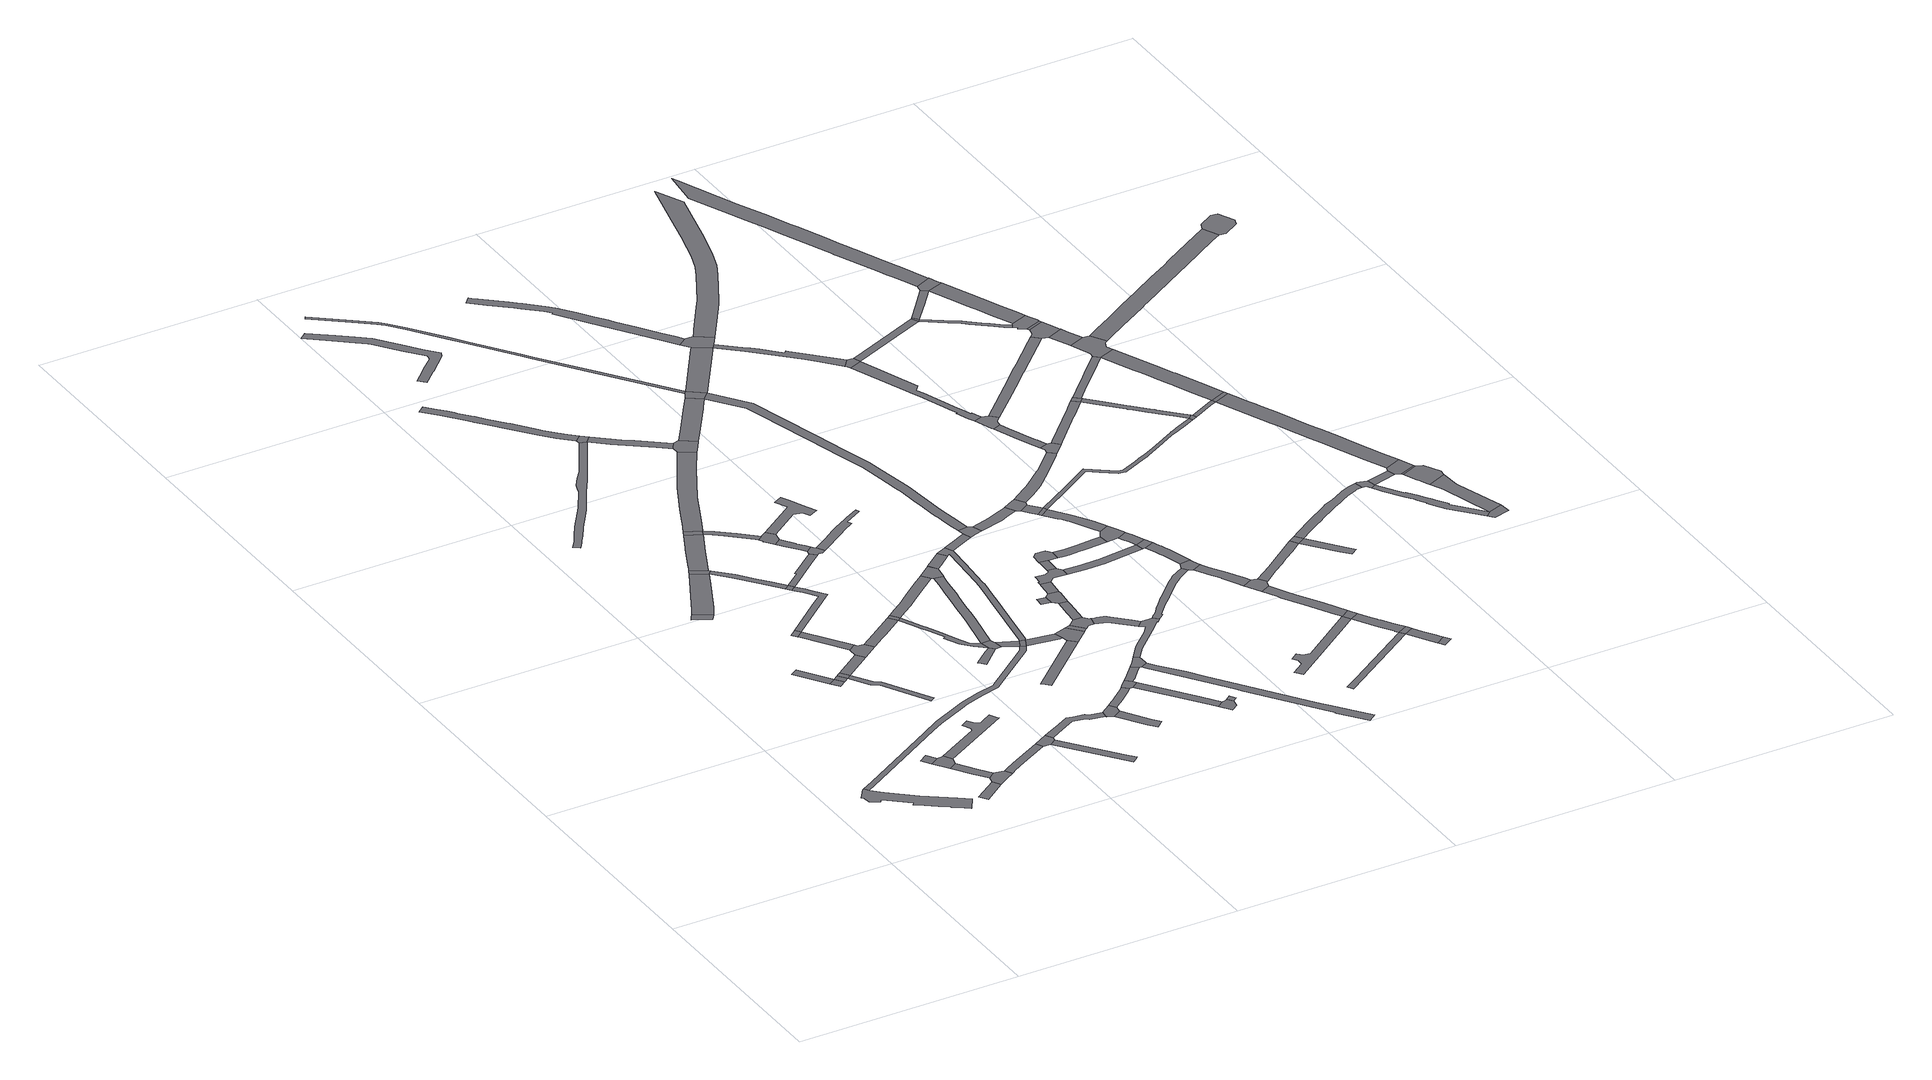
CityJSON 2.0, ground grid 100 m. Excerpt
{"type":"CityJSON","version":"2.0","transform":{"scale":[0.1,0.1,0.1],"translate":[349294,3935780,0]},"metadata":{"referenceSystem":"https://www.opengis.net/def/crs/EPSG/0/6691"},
"CityObjects":{
"road1":{"type":"Road","geometry":[{"type":"MultiSurface","lod":"1","boundaries":[[[0,1,2,3,4,5,6,7,8,9,10,11,12,13,14,15,16,17,18,19,20,21,22]]]}]},
"road2":{"type":"Road","geometry":[{"type":"MultiSurface","lod":"1","boundaries":[[[23,24,25,26,27]]]}]},
"road3":{"type":"Road","attributes":{"RoadStructureAttribute.sectionType":"1"},"geometry":[{"type":"MultiSurface","lod":"1","boundaries":[[[28,29,30,31]]]}]},
"road4":{"type":"Road","geometry":[{"type":"MultiSurface","lod":"1","boundaries":[[[32,33,34,35,31,30,36]]]}]},
"road5":{"type":"Road","attributes":{"RoadStructureAttribute.sectionType":"1"},"geometry":[{"type":"MultiSurface","lod":"1","boundaries":[[[37,38,39,40,41,42,32,36]]]}]},
"road6":{"type":"Road","geometry":[{"type":"MultiSurface","lod":"1","boundaries":[[[43,44,45,40,39,23,27]]]}]},
"road7":{"type":"Road","attributes":{"RoadStructureAttribute.sectionType":"1"},"geometry":[{"type":"MultiSurface","lod":"1","boundaries":[[[46,47,48,49,50,51]]]}]},
"road8":{"type":"Road","geometry":[{"type":"MultiSurface","lod":"1","boundaries":[[[46,51,52,53]]]}]},
"road9":{"type":"Road","geometry":[{"type":"MultiSurface","lod":"1","boundaries":[[[54,55,56,57,58]]]}]},
"road10":{"type":"Road","attributes":{"RoadStructureAttribute.sectionType":"1"},"geometry":[{"type":"MultiSurface","lod":"1","boundaries":[[[59,60,46,53]]]}]},
"road11":{"type":"Road","geometry":[{"type":"MultiSurface","lod":"1","boundaries":[[[59,61,62,63,60]]]}]},
"road12":{"type":"Road","attributes":{"RoadStructureAttribute.sectionType":"1"},"geometry":[{"type":"MultiSurface","lod":"1","boundaries":[[[33,64,65,66,67,68,69,70,71,72,73,74,75,34]]]}]},
"road13":{"type":"Road","attributes":{"RoadStructureAttribute.sectionType":"1"},"geometry":[{"type":"MultiSurface","lod":"1","boundaries":[[[44,76,77,78,79,80,81,45]]]}]},
"road14":{"type":"Road","attributes":{"RoadStructureAttribute.sectionType":"1"},"geometry":[{"type":"MultiSurface","lod":"1","boundaries":[[[82,83,84,85,86,87,88,89,90,91,92,6,5,93,94,95,96,97,98,99,100,101,102,103]]]}]},
"road15":{"type":"Road","attributes":{"RoadStructureAttribute.sectionType":"1"},"geometry":[{"type":"MultiSurface","lod":"1","boundaries":[[[104,105,106,107,108,109,61,59]]]}]},
"road16":{"type":"Road","attributes":{"RoadStructureAttribute.sectionType":"1"},"geometry":[{"type":"MultiSurface","lod":"1","boundaries":[[[110,62,61,111]]]}]},
"road17":{"type":"Road","geometry":[{"type":"MultiSurface","lod":"1","boundaries":[[[112,113,114,115]]]}]},
"road18":{"type":"Road","attributes":{"RoadStructureAttribute.sectionType":"1"},"geometry":[{"type":"MultiSurface","lod":"1","boundaries":[[[114,113,116,117,118]]]}]},
"road19":{"type":"Road","attributes":{"RoadStructureAttribute.sectionType":"1"},"geometry":[{"type":"MultiSurface","lod":"1","boundaries":[[[119,120,121,122,123,124,125,126,127,128,55,54,129,130,131,123,132,133,134,135]]]}]},
"road20":{"type":"Road","geometry":[{"type":"MultiSurface","lod":"1","boundaries":[[[78,136,137,138,139,79]]]}]},
"road21":{"type":"Road","geometry":[{"type":"MultiSurface","lod":"1","boundaries":[[[140,124,123,122,141]]]}]},
"road22":{"type":"Road","geometry":[{"type":"MultiSurface","lod":"1","boundaries":[[[117,142,110,111,143,144,145,118]]]}]},
"road23":{"type":"Road","attributes":{"RoadStructureAttribute.sectionType":"1"},"geometry":[{"type":"MultiSurface","lod":"1","boundaries":[[[146,147,148,149,137,136]]]}]},
"road24":{"type":"Road","attributes":{"RoadStructureAttribute.sectionType":"1"},"geometry":[{"type":"MultiSurface","lod":"1","boundaries":[[[150,151,152,153,154,115,114,155,156,157,158,159,160,161]]]}]},
"road25":{"type":"Road","attributes":{"RoadStructureAttribute.sectionType":"1"},"geometry":[{"type":"MultiSurface","lod":"1","boundaries":[[[143,162,163,164,165,166,167,144]]]}]},
"road26":{"type":"Road","geometry":[{"type":"MultiSurface","lod":"1","boundaries":[[[134,161,160,135]]]}]},
"road27":{"type":"Road","attributes":{"RoadStructureAttribute.sectionType":"1"},"geometry":[{"type":"MultiSurface","lod":"1","boundaries":[[[168,169,170,171,172,173,174,139,138,175,176,177,178,179,180,181]]]}]},
"road28":{"type":"Road","attributes":{"function":"3","RoadStructureAttribute.sectionType":"1"},"geometry":[{"type":"MultiSurface","lod":"1","boundaries":[[[182,183,184,185,186,187,188,189,190,191,192,193,194,195,185,196,197,198,199,200,140,141]]]}]},
"road29":{"type":"Road","geometry":[{"type":"MultiSurface","lod":"1","boundaries":[[[185,195,201,196]]]}]},
"road30":{"type":"Road","attributes":{"RoadStructureAttribute.sectionType":"1"},"geometry":[{"type":"MultiSurface","lod":"1","boundaries":[[[202,203,204,205,206,207,208,209,210,211,212,213,214,215,216,217,218,219,220,221,222,223,224,225,226,227,228,229,230,231,232,233,234,235,236,237,238,206,239,240,241,242]]]}]},
"road31":{"type":"Road","geometry":[{"type":"MultiSurface","lod":"1","boundaries":[[[243,166,165,244]]]}]},
"road32":{"type":"Road","attributes":{"RoadStructureAttribute.sectionType":"1"},"geometry":[{"type":"MultiSurface","lod":"1","boundaries":[[[245,246,247,248,249,250,251,252,253,254,255,256,257,258,259,260,261,262,263,264,265,266,267,268,269,270,271]]]}]},
"road33":{"type":"Road","attributes":{"RoadStructureAttribute.sectionType":"1"},"geometry":[{"type":"MultiSurface","lod":"1","boundaries":[[[272,273,274,275,276,135,160,277,278]]]}]},
"road34":{"type":"Road","attributes":{"RoadStructureAttribute.sectionType":"1"},"geometry":[{"type":"MultiSurface","lod":"1","boundaries":[[[279,280,281,282,283,284,285,286]]]}]},
"road35":{"type":"Road","attributes":{"RoadStructureAttribute.sectionType":"1"},"geometry":[{"type":"MultiSurface","lod":"1","boundaries":[[[287,288,289,290,291,292,293,294,295,244,165,296,297,298,299,300,301,302,303,304,305,286]]]}]},
"road36":{"type":"Road","geometry":[{"type":"MultiSurface","lod":"1","boundaries":[[[306,307,308,309,181,180,310,311,312,313]]]}]},
"road37":{"type":"Road","attributes":{"RoadStructureAttribute.sectionType":"1"},"geometry":[{"type":"MultiSurface","lod":"1","boundaries":[[[314,315,316,317,318,319,320,321,322,323,324,325,326,327,328,329,330,331,332,333,334,335,336,337,338,339]]]}]},
"road38":{"type":"Road","attributes":{"RoadStructureAttribute.sectionType":"1"},"geometry":[{"type":"MultiSurface","lod":"1","boundaries":[[[340,341,342,343,306,313]]]}]},
"road39":{"type":"Road","geometry":[{"type":"MultiSurface","lod":"1","boundaries":[[[344,345,346,347,348,349,350,351,190,189]]]}]},
"road40":{"type":"Road","geometry":[{"type":"MultiSurface","lod":"1","boundaries":[[[286,285,352,353,354,355,287]]]}]},
"road41":{"type":"Road","attributes":{"RoadStructureAttribute.sectionType":"1"},"geometry":[{"type":"MultiSurface","lod":"1","boundaries":[[[356,357,358,359,348,347,360,361,362]]]}]},
"road42":{"type":"Road","attributes":{"function":"3","RoadStructureAttribute.sectionType":"1"},"geometry":[{"type":"MultiSurface","lod":"1","boundaries":[[[363,364,365,366,367,368,369,201,195,370,371,372,373,374,375]]]}]},
"road43":{"type":"Road","geometry":[{"type":"MultiSurface","lod":"1","boundaries":[[[270,207,206,205,271]]]}]},
"road44":{"type":"Road","attributes":{"RoadStructureAttribute.sectionType":"1"},"geometry":[{"type":"MultiSurface","lod":"1","boundaries":[[[376,377,378,379,380,381,382,383,384,385,386,243,244]]]}]},
"road45":{"type":"Road","geometry":[{"type":"MultiSurface","lod":"1","boundaries":[[[387,388,389,390,391,392,393,356,362,272,278]]]}]},
"road46":{"type":"Road","attributes":{"RoadStructureAttribute.sectionType":"1"},"geometry":[{"type":"MultiSurface","lod":"1","boundaries":[[[394,395,396,397,398,399,400,401,402,403,404,405,309,308]]]}]},
"road47":{"type":"Road","attributes":{"RoadStructureAttribute.sectionType":"1"},"geometry":[{"type":"MultiSurface","lod":"1","boundaries":[[[406,353,352,82]]]}]},
"road48":{"type":"Road","attributes":{"RoadStructureAttribute.sectionType":"1"},"geometry":[{"type":"MultiSurface","lod":"1","boundaries":[[[407,408,409,410,411]]]}]},
"road49":{"type":"Road","geometry":[{"type":"MultiSurface","lod":"1","boundaries":[[[412,406,82,103]]]}]},
"road50":{"type":"Road","attributes":{"RoadStructureAttribute.sectionType":"1"},"geometry":[{"type":"MultiSurface","lod":"1","boundaries":[[[413,414,415,416,417,418,419,420,287,355,421,422,423,424,425,426,427,428,429]]]}]},
"road51":{"type":"Road","geometry":[{"type":"MultiSurface","lod":"1","boundaries":[[[399,430,431,432,433,434,400]]]}]},
"road52":{"type":"Road","attributes":{"RoadStructureAttribute.sectionType":"1"},"geometry":[{"type":"MultiSurface","lod":"1","boundaries":[[[435,436,437,412,103]]]}]},
"road53":{"type":"Road","attributes":{"RoadStructureAttribute.sectionType":"1"},"geometry":[{"type":"MultiSurface","lod":"1","boundaries":[[[438,439,440,441,442,443,444,445,446,447,448,351,350]]]}]},
"road54":{"type":"Road","attributes":{"RoadStructureAttribute.sectionType":"1"},"geometry":[{"type":"MultiSurface","lod":"1","boundaries":[[[449,450,451,433,432,452,453,454,455,456]]]}]},
"road55":{"type":"Road","attributes":{"RoadStructureAttribute.sectionType":"1"},"geometry":[{"type":"MultiSurface","lod":"1","boundaries":[[[457,458,459,460,461,462,463,464,465,466,467,392,391]]]}]},
"road56":{"type":"Road","attributes":{"RoadStructureAttribute.sectionType":"1"},"geometry":[{"type":"MultiSurface","lod":"1","boundaries":[[[468,469,431,430,470,471]]]}]},
"road57":{"type":"Road","geometry":[{"type":"MultiSurface","lod":"1","boundaries":[[[472,473,381,380,413,429]]]}]},
"road58":{"type":"Road","attributes":{"RoadStructureAttribute.sectionType":"1"},"geometry":[{"type":"MultiSurface","lod":"1","boundaries":[[[474,475,476,477,478,479,480,481,406,412,482,483,484,485,486,487,488,489,490,491,492]]]}]},
"road59":{"type":"Road","geometry":[{"type":"MultiSurface","lod":"1","boundaries":[[[493,437,436,411,410,494]]]}]},
"road60":{"type":"Road","attributes":{"RoadStructureAttribute.sectionType":"1"},"geometry":[{"type":"MultiSurface","lod":"1","boundaries":[[[495,496,497,498,499,500,501,502,503,504,505,506,507,508,509,510,511,512,513,514,515,516]]]}]},
"road61":{"type":"Road","geometry":[{"type":"MultiSurface","lod":"1","boundaries":[[[517,363,375,518,519,520,202,242]]]}]},
"road62":{"type":"Road","geometry":[{"type":"MultiSurface","lod":"1","boundaries":[[[521,522,456,455,523,524,525,526,527]]]}]},
"road63":{"type":"Road","geometry":[{"type":"MultiSurface","lod":"1","boundaries":[[[528,468,471,529,530,531,532]]]}]},
"road64":{"type":"Road","attributes":{"RoadStructureAttribute.sectionType":"1"},"geometry":[{"type":"MultiSurface","lod":"1","boundaries":[[[493,494,533,534,535]]]}]},
"road65":{"type":"Road","attributes":{"RoadStructureAttribute.sectionType":"1"},"geometry":[{"type":"MultiSurface","lod":"1","boundaries":[[[536,537,472,538,474,492]]]}]},
"road66":{"type":"Road","geometry":[{"type":"MultiSurface","lod":"1","boundaries":[[[531,539,540,532]]]}]},
"road67":{"type":"Road","geometry":[{"type":"MultiSurface","lod":"1","boundaries":[[[534,541,542,543,544,545,546,547,535]]]}]},
"road68":{"type":"Road","attributes":{"RoadStructureAttribute.sectionType":"1"},"geometry":[{"type":"MultiSurface","lod":"1","boundaries":[[[548,549,550,551]]]}]},
"road69":{"type":"Road","attributes":{"RoadStructureAttribute.sectionType":"1"},"geometry":[{"type":"MultiSurface","lod":"1","boundaries":[[[552,547,546,553,554,555]]]}]},
"road70":{"type":"Road","geometry":[{"type":"MultiSurface","lod":"1","boundaries":[[[554,556,557,558,559,548,551,555]]]}]},
"road71":{"type":"Road","geometry":[{"type":"MultiSurface","lod":"1","boundaries":[[[526,560,561,562,563,564,565,566,567,568,569,570,571,572,573,527]]]}]},
"road72":{"type":"Road","attributes":{"RoadStructureAttribute.sectionType":"1"},"geometry":[{"type":"MultiSurface","lod":"1","boundaries":[[[574,575,576,577,578,579,524,523,580,581,582,583,584,585,586,587,588,589,590,591]]]}]},
"road73":{"type":"Road","attributes":{"RoadStructureAttribute.sectionType":"1"},"geometry":[{"type":"MultiSurface","lod":"1","boundaries":[[[592,569,568,593,594,595,596,597,598,599,544,543]]]}]},
"road74":{"type":"Road","attributes":{"RoadStructureAttribute.sectionType":"1"},"geometry":[{"type":"MultiSurface","lod":"1","boundaries":[[[557,600,601,602,603,604,558]]]}]},
"road75":{"type":"Road","geometry":[{"type":"MultiSurface","lod":"1","boundaries":[[[605,606,491,490,607,608,609]]]}]},
"road76":{"type":"Road","attributes":{"RoadStructureAttribute.sectionType":"1"},"geometry":[{"type":"MultiSurface","lod":"1","boundaries":[[[610,611,612,613,520,519,614,615,616,610,617,618,619,620,621,622,623,624,625,626,627,628,629,630,631,632,633,634,635,636,637,638,639,640,641,642,643,644,645,646]]]}]},
"road77":{"type":"Road","geometry":[{"type":"MultiSurface","lod":"1","boundaries":[[[647,648,649,650,651,652,653,603,602,654,655,656,657,658]]]}]},
"road78":{"type":"Road","geometry":[{"type":"MultiSurface","lod":"1","boundaries":[[[609,608,659,660,661,662,635,634]]]}]},
"road79":{"type":"Road","attributes":{"RoadStructureAttribute.sectionType":"1"},"geometry":[{"type":"MultiSurface","lod":"1","boundaries":[[[663,647,658,664,665,666]]]}]},
"road80":{"type":"Road","geometry":[{"type":"MultiSurface","lod":"1","boundaries":[[[516,515,667,611,610,646]]]}]},
"road81":{"type":"Road","attributes":{"RoadStructureAttribute.sectionType":"1"},"geometry":[{"type":"MultiSurface","lod":"1","boundaries":[[[668,669,670,671,666,665,672,673]]]}]},
"road82":{"type":"Road","attributes":{"RoadStructureAttribute.sectionType":"1"},"geometry":[{"type":"MultiSurface","lod":"1","boundaries":[[[674,675,676,677,678,679,680,681,682,683,684,685,686,687,688,689,690,691,692,693,694,695,696,697,698,699]]]}]},
"road83":{"type":"Road","attributes":{"RoadStructureAttribute.sectionType":"1"},"geometry":[{"type":"MultiSurface","lod":"1","boundaries":[[[661,700,701,702,703,704,705,706,662]]]}]},
"road84":{"type":"Road","attributes":{"RoadStructureAttribute.sectionType":"1"},"geometry":[{"type":"MultiSurface","lod":"1","boundaries":[[[707,708,709,710,711,712,713,714,715,716,717,718,719,720,721,566,565,722,723,724,725,726,727,728,729,730,731,732,733,734,735,736,737]]]}]},
"road85":{"type":"Road","attributes":{"RoadStructureAttribute.sectionType":"1"},"geometry":[{"type":"MultiSurface","lod":"1","boundaries":[[[738,739,740,741,656,655,742,743,744,745]]]}]},
"road86":{"type":"Road","attributes":{"RoadStructureAttribute.sectionType":"1"},"geometry":[{"type":"MultiSurface","lod":"1","boundaries":[[[746,747,748,749,750,751,752,753,754,755,756,668,673]]]}]},
"road87":{"type":"Road","geometry":[{"type":"MultiSurface","lod":"1","boundaries":[[[757,758,703,702,759,760,761,762,763]]]}]},
"road88":{"type":"Road","attributes":{"RoadStructureAttribute.sectionType":"1"},"geometry":[{"type":"MultiSurface","lod":"1","boundaries":[[[764,761,760,765,766]]]}]},
"road89":{"type":"Road","geometry":[{"type":"MultiSurface","lod":"1","boundaries":[[[767,768,764,766]]]}]},
"road90":{"type":"Road","attributes":{"RoadStructureAttribute.sectionType":"1"},"geometry":[{"type":"MultiSurface","lod":"1","boundaries":[[[769,770,771,772,773,774,775,776,777,778,779,780]]]}]},
"road91":{"type":"Road","geometry":[{"type":"MultiSurface","lod":"1","boundaries":[[[781,699,698,782,783,784,785]]]}]},
"road92":{"type":"Road","attributes":{"RoadStructureAttribute.sectionType":"1"},"geometry":[{"type":"MultiSurface","lod":"1","boundaries":[[[786,787,788,789,790,791,792,768,767,793,794,795,796,797,798,799,800,801,802,803]]]}]},
"road93":{"type":"Road","attributes":{"RoadStructureAttribute.sectionType":"1"},"geometry":[{"type":"MultiSurface","lod":"1","boundaries":[[[804,783,805,806,807,808,809,810,811,812,813,814,815,816,817,784,783,782,818,819,516,646]]]}]},
"road94":{"type":"Road","geometry":[{"type":"MultiSurface","lod":"1","boundaries":[[[802,753,752,820,821,822,823,803]]]}]},
"road95":{"type":"Road","attributes":{"RoadStructureAttribute.sectionType":"1"},"geometry":[{"type":"MultiSurface","lod":"1","boundaries":[[[824,825,826,821,820,827,828,829,830,738,831]]]}]},
"road96":{"type":"Road","geometry":[{"type":"MultiSurface","lod":"1","boundaries":[[[738,745,832,833,831]]]}]},
"road97":{"type":"Road","geometry":[{"type":"MultiSurface","lod":"1","boundaries":[[[736,834,835,836,837,838,839,737]]]}]},
"road98":{"type":"Road","attributes":{"RoadStructureAttribute.sectionType":"1"},"geometry":[{"type":"MultiSurface","lod":"1","boundaries":[[[832,840,841,842,843,839,838,844,845,846,847,848,849,833]]]}]},
"road99":{"type":"Road","attributes":{"RoadStructureAttribute.sectionType":"1"},"geometry":[{"type":"MultiSurface","lod":"1","boundaries":[[[850,851,852,853,854,855,856,857,858,859,860,861,853,862]]]}]},
"road100":{"type":"Road","attributes":{"RoadStructureAttribute.sectionType":"1"},"geometry":[{"type":"MultiSurface","lod":"1","boundaries":[[[863,864,865,866,867,868,869,835,834,870,871,872,873,874,875,876]]]}]},
"road101":{"type":"Road","geometry":[{"type":"MultiSurface","lod":"1","boundaries":[[[877,878,879,880,881,882,863,876]]]}]},
"road102":{"type":"Road","attributes":{"RoadStructureAttribute.sectionType":"1"},"geometry":[{"type":"MultiSurface","lod":"1","boundaries":[[[762,883,884,885,886,887,888,889,890,891,892,893,894,895,896,897,898,763]]]}]},
"road103":{"type":"Road","attributes":{"RoadStructureAttribute.sectionType":"1"},"geometry":[{"type":"MultiSurface","lod":"1","boundaries":[[[899,900,901,902,879,878,903,904,905,906,907,908,780,909]]]}]},
"road104":{"type":"Road","geometry":[{"type":"MultiSurface","lod":"1","boundaries":[[[909,780,779,910]]]}]},
"road105":{"type":"Road","attributes":{"RoadStructureAttribute.sectionType":"1"},"geometry":[{"type":"MultiSurface","lod":"1","boundaries":[[[779,911,912,913,914,915,916,917,918,919,920,921,922,910]]]}]},
"road106":{"type":"Road","geometry":[{"type":"MultiSurface","lod":"1","boundaries":[[[923,924,810,809,925,926]]]}]},
"road107":{"type":"Road","geometry":[{"type":"MultiSurface","lod":"1","boundaries":[[[861,927,917,916,862,853]]]}]},
"road108":{"type":"Road","attributes":{"RoadStructureAttribute.sectionType":"1"},"geometry":[{"type":"MultiSurface","lod":"1","boundaries":[[[928,929,930,931,932,933,934,935,936,923,926,937,938,939,940,941,942,943,944,945,946]]]}]},
"road109":{"type":"Road","geometry":[{"type":"MultiSurface","lod":"1","boundaries":[[[947,948,949,950,951,952,928,946]]]}]},
"road110":{"type":"Road","attributes":{"RoadStructureAttribute.sectionType":"1"},"geometry":[{"type":"MultiSurface","lod":"1","boundaries":[[[953,954,955,956,957,958,949,948,959,960,961,962,963]]]}]},
"road111":{"type":"Road","attributes":{"RoadStructureAttribute.sectionType":"1"},"geometry":[{"type":"MultiSurface","lod":"1","boundaries":[[[964,965,966,882,881,967,968,969,970,971,972,973]]]}]},
"road112":{"type":"Road","geometry":[{"type":"MultiSurface","lod":"1","boundaries":[[[974,856,855,975]]]}]},
"road113":{"type":"Road","geometry":[{"type":"MultiSurface","lod":"1","boundaries":[[[888,976,977,978,963,962,979,889]]]}]},
"road114":{"type":"Road","attributes":{"function":"3","RoadStructureAttribute.sectionType":"1"},"geometry":[{"type":"MultiSurface","lod":"1","boundaries":[[[980,981,982,983,984,985,986,987,988,989,990,991,992,993,994,995,996,997,998,999,1000,1001,781,785]]]}]},
"road115":{"type":"Road","attributes":{"RoadStructureAttribute.sectionType":"1"},"geometry":[{"type":"MultiSurface","lod":"1","boundaries":[[[1002,1003,1004,1005,1006,1007,1008,1009,1010,1011,1012,1013,1014,1015,1016,1017,1018,764,768,1019,1020,1021,1022,1023,1024,1025,1026,1027,1028,1029,1030,1031,1032,1033,1034,1035,1036]]]}]},
"road116":{"type":"Road","geometry":[{"type":"MultiSurface","lod":"1","boundaries":[[[1037,1038,964,973]]]}]},
"road117":{"type":"Road","attributes":{"RoadStructureAttribute.sectionType":"1"},"geometry":[{"type":"MultiSurface","lod":"1","boundaries":[[[1039,1040,1041,1042,924,923]]]}]},
"road118":{"type":"Road","attributes":{"RoadStructureAttribute.sectionType":"1"},"geometry":[{"type":"MultiSurface","lod":"1","boundaries":[[[1043,1044,1045,1046,1037,973]]]}]},
"road119":{"type":"Road","attributes":{"RoadStructureAttribute.sectionType":"1"},"geometry":[{"type":"MultiSurface","lod":"1","boundaries":[[[1047,1048,1049,1050,1051,1052,952,951,1053,1054,1055,1056,1057,1058]]]}]},
"road120":{"type":"Road","attributes":{"RoadStructureAttribute.sectionType":"1"},"geometry":[{"type":"MultiSurface","lod":"1","boundaries":[[[1059,1060,1061,1062,1063,1064,1065,978,977,1066,1067,1068,1069,1059,1070,1071,1072,1073,1074,1075,1076,1077,1002,1078,1079,1080,1081,1082,1083,1084,1085,1086,1087]]]}]},
"road121":{"type":"Road","geometry":[{"type":"MultiSurface","lod":"1","boundaries":[[[1088,1060,1059,1087,1089]]]}]},
"road122":{"type":"Road","geometry":[{"type":"MultiSurface","lod":"1","boundaries":[[[1090,1091,1041,1040,1092]]]}]},
"road123":{"type":"Road","attributes":{"RoadStructureAttribute.sectionType":"1"},"geometry":[{"type":"MultiSurface","lod":"1","boundaries":[[[1093,1094,1095,1096,1097,1098,1099,1100,1101,1102,1103,1104,1105,1106,1107,1108,1109,1110,1111,1112,1113,1114,1115,1116,1117,1118,1038,1037]]]}]},
"road124":{"type":"Road","attributes":{"RoadStructureAttribute.sectionType":"1"},"geometry":[{"type":"MultiSurface","lod":"1","boundaries":[[[1040,1119,1120,1121,1122,1123,1124,1125,1126,1127,1128,1129,1130,1131,1132,1133,1092]]]}]},
"road125":{"type":"Road","attributes":{"RoadStructureAttribute.sectionType":"1"},"geometry":[{"type":"MultiSurface","lod":"1","boundaries":[[[1134,1135,1136,1137,1138,1139,1140,1141,1142,1143,1144,1145,1146,1147,1148,1136,1149,1150,1090,1092]]]}]},
"road126":{"type":"Road","attributes":{"RoadStructureAttribute.sectionType":"1"},"geometry":[{"type":"MultiSurface","lod":"1","boundaries":[[[1151,1152,1153,1154,1155,1156,1157,1158,1159,1160,1161,1162,1163,1164,1165,1166,1167,1168,1169,1170,1171,1172,1173,1174,1175,1176,1177,1178,1179,1180,1181,1182]]]}]},
"road127":{"type":"Road","geometry":[{"type":"MultiSurface","lod":"1","boundaries":[[[1183,1184,1078,1002,1036]]]}]},
"road128":{"type":"Road","geometry":[{"type":"MultiSurface","lod":"1","boundaries":[[[1149,1136,1148,1185,1186,1182,1181]]]}]},
"road129":{"type":"Road","attributes":{"RoadStructureAttribute.sectionType":"1"},"geometry":[{"type":"MultiSurface","lod":"1","boundaries":[[[1187,1188,1189,1190,1191,1192,1193,1194,1195,1196,1197,1198,1199,1200,1201,1202,1203,1204,1205,1206,1207,1208,1209,1210,1211,1190,1212,1213,1214,1215,1216,1217,1088,1089]]]}]},
"road130":{"type":"Road","geometry":[{"type":"MultiSurface","lod":"1","boundaries":[[[1218,1219,1143,1142,1127,1126,1220,1221,1222,1223,1224]]]}]},
"road131":{"type":"Road","geometry":[{"type":"MultiSurface","lod":"1","boundaries":[[[1225,1226,1227,1228,1229,1047,1058,1230,1231]]]}]},
"road132":{"type":"Road","attributes":{"RoadStructureAttribute.sectionType":"1"},"geometry":[{"type":"MultiSurface","lod":"1","boundaries":[[[1202,1232,1184,1183,1233,1234]]]}]},
"road133":{"type":"Road","attributes":{"RoadStructureAttribute.sectionType":"1"},"geometry":[{"type":"MultiSurface","lod":"1","boundaries":[[[1223,1228,1227,1224]]]}]},
"road134":{"type":"Road","geometry":[{"type":"MultiSurface","lod":"1","boundaries":[[[1235,1108,1107,1236,1237,1238,1239]]]}]},
"road135":{"type":"Road","attributes":{"RoadStructureAttribute.sectionType":"1"},"geometry":[{"type":"MultiSurface","lod":"1","boundaries":[[[1240,1231,1230,1241,1242,1243,1244]]]}]},
"road136":{"type":"Road","geometry":[{"type":"MultiSurface","lod":"1","boundaries":[[[1243,1245,1246,1247,1212,1190,1211,1248,1249,1250,1251,1244]]]}]},
"road137":{"type":"Road","attributes":{"RoadStructureAttribute.sectionType":"1"},"geometry":[{"type":"MultiSurface","lod":"1","boundaries":[[[1239,1238,1252,1253]]]}]},
"road138":{"type":"Road","attributes":{"RoadStructureAttribute.sectionType":"1"},"geometry":[{"type":"MultiSurface","lod":"1","boundaries":[[[1254,1255,1256,1257,1258,1259,1260,1261,1262,1263,1238,1237,1264,1265,1266,1267,1268,1269,1270,1271,1272,1273,1274,1275,1276,1277]]]}]},
"road139":{"type":"Road","geometry":[{"type":"MultiSurface","lod":"1","boundaries":[[[1278,1203,1202,1234]]]}]},
"road140":{"type":"Road","attributes":{"RoadStructureAttribute.sectionType":"1"},"geometry":[{"type":"MultiSurface","lod":"1","boundaries":[[[1279,1280,1281,1282,1283,1284,1285,1286,1287,1288,1289,1290,1291,1292,1293,1294,1295,1296,1297,1298,1299,1278,1234]]]}]},
"road141":{"type":"Road","geometry":[{"type":"MultiSurface","lod":"1","boundaries":[[[1252,1300,1301,1302,1303,1288,1287,1253]]]}]},
"road142":{"type":"Road","attributes":{"RoadStructureAttribute.sectionType":"1"},"geometry":[{"type":"MultiSurface","lod":"1","boundaries":[[[1304,1302,1301,1305]]]}]},
"road143":{"type":"Road","geometry":[{"type":"MultiSurface","lod":"1","boundaries":[[[1276,1306,1307,1308,1309,1277]]]}]},
"road144":{"type":"Road","geometry":[{"type":"MultiSurface","lod":"1","boundaries":[[[1310,1311,1312,1313,1314,1315,1316,1304,1305]]]}]},
"road145":{"type":"Road","attributes":{"RoadStructureAttribute.sectionType":"1"},"geometry":[{"type":"MultiSurface","lod":"1","boundaries":[[[1313,1317,1318,1277,1309,1319,1320,1314]]]}]},
"road146":{"type":"Road","attributes":{"RoadStructureAttribute.sectionType":"1"},"geometry":[{"type":"MultiSurface","lod":"1","boundaries":[[[1250,1321,1322,1323,1324,1325,1326,1327,1328,1329,1330,1331,1332,1333,1334,1335,1336,1337,1338,1339,1340,1341,1342,1251]]]}]},
"road147":{"type":"Road","geometry":[{"type":"MultiSurface","lod":"1","boundaries":[[[1343,1344,1331,1330,1345,1346,1347,1348]]]}]}
},
"vertices":[
[525,270,0],[478,305,0],[357,395,0],[249,490,0],[237,501,0],[205,529,0],[192,550,0],[186,547,0],[151,497,0],[156,492,0],[159,477,0],[162,456,0],[200,430,0],[210,445,0],[229,428,0],[309,358,0],[301,348,0],[337,320,0],[381,286,0],[420,258,0],[424,255,0],[443,241,0],[487,207,0],
[660,344,0],[556,270,0],[580,235,0],[658,291,0],[682,309,0],
[534,650,0],[495,624,0],[523,583,0],[561,608,0],
[604,540,0],[614,574,0],[592,614,0],[583,608,0],[568,515,0],
[625,430,0],[627,427,0],[666,374,0],[697,400,0],[660,453,0],[659,454,0],
[723,336,0],[763,360,0],[744,390,0],
[513,1338,0],[435,1453,0],[420,1476,0],[387,1453,0],[392,1446,0],[481,1315,0],
[508,1278,0],[540,1301,0],
[351,2005,0],[276,2052,0],[262,2030,0],[253,2016,0],[327,1975,0],
[564,1318,0],[537,1355,0],
[584,1332,0],[557,1370,0],[547,1362,0],
[929,753,0],[924,762,0],[907,792,0],[868,770,0],[852,761,0],[829,768,0],[823,777,0],[808,800,0],[782,783,0],[773,777,0],[792,742,0],[790,726,0],
[787,376,0],[845,410,0],[972,479,0],[955,510,0],[828,440,0],[769,406,0],
[1274,1188,0],[1260,1161,0],[1125,1054,0],[1053,997,0],[1034,982,0],[952,961,0],[861,930,0],[823,912,0],[700,856,0],[619,807,0],[247,583,0],[243,552,0],[658,801,0],[712,833,0],[844,894,0],[871,906,0],[960,937,0],[1045,959,0],[1048,962,0],[1111,1011,0],[1280,1145,0],[1298,1178,0],
[618,1229,0],[646,1211,0],[763,1003,0],[784,1015,0],[665,1228,0],[637,1247,0],
[681,1459,0],[707,1421,0],
[535,1715,0],[552,1693,0],[583,1718,0],[566,1739,0],
[555,1689,0],[679,1502,0],[713,1525,0],
[675,2110,0],[633,2161,0],[578,2230,0],[510,2303,0],[490,2284,0],[420,2321,0],[341,2172,0],[294,2081,0],[288,2072,0],[285,2067,0],[378,2053,0],[468,2237,0],[478,2258,0],[555,2214,0],[619,2131,0],[694,2034,0],[719,2053,0],
[1004,474,0],[1036,499,0],[1037,515,0],[1020,546,0],
[434,2347,0],[503,2311,0],
[679,1492,0],[777,1471,0],[750,1508,0],[720,1513,0],
[1220,195,0],[1241,212,0],[1252,220,0],[1223,257,0],
[725,1995,0],[726,1994,0],[741,1975,0],[781,1919,0],[720,1869,0],[593,1726,0],[743,1851,0],[819,1915,0],[776,1974,0],[762,1994,0],[735,2030,0],[712,2012,0],
[835,1513,0],[840,1517,0],[861,1532,0],[960,1603,0],[933,1640,0],[817,1556,0],
[1250,597,0],[1237,608,0],[1187,616,0],[1160,621,0],[1154,618,0],[1089,583,0],[1058,567,0],[1075,536,0],[1102,551,0],[1165,585,0],[1222,575,0],[1234,564,0],[1299,552,0],[1305,587,0],
[545,2401,0],[563,2438,0],[578,2470,0],[622,2558,0],[654,2538,0],[690,2508,0],[782,2421,0],[791,2411,0],[813,2430,0],[803,2440,0],[742,2499,0],[707,2529,0],[673,2558,0],[634,2583,0],[553,2592,0],[509,2504,0],[505,2496,0],[445,2369,0],[442,2362,0],
[565,2617,0],
[871,3224,0],[747,3319,0],[706,3350,0],[609,3433,0],[582,3402,0],[552,3413,0],[527,3370,0],[495,3316,0],[439,3219,0],[407,3181,0],[378,3138,0],[366,3104,0],[361,3090,0],[297,2983,0],[212,2862,0],[181,2812,0],[155,2770,0],[126,2732,0],[151,2712,0],[164,2729,0],[176,2745,0],[182,2755,0],[193,2771,0],[205,2789,0],[233,2834,0],[240,2845,0],[275,2895,0],[317,2955,0],[324,2967,0],[367,3039,0],[386,3072,0],[409,3107,0],[433,3147,0],[450,3176,0],[525,3305,0],[553,3353,0],[570,3381,0],[653,3341,0],[799,3229,0],[837,3199,0],[849,3189,0],
[950,1652,0],[977,1615,0],
[542,3492,0],[514,3521,0],[474,3570,0],[463,3583,0],[389,3678,0],[385,3683,0],[323,3759,0],[294,3795,0],[292,3797,0],[248,3851,0],[240,3862,0],[220,3886,0],[193,3917,0],[154,3961,0],[123,3936,0],[181,3870,0],[201,3847,0],[242,3794,0],[267,3762,0],[271,3758,0],[295,3731,0],[371,3631,0],[432,3558,0],[445,3542,0],[489,3488,0],[549,3432,0],[579,3459,0],
[911,2221,0],[849,2170,0],[785,2118,0],[790,2111,0],[752,2079,0],[876,2146,0],[936,2196,0],
[1136,1222,0],[1074,1167,0],[1069,1162,0],[1073,1157,0],[1092,1134,0],[1180,1217,0],[1182,1218,0],[1163,1240,0],
[1155,1284,0],[1118,1306,0],[1098,1350,0],[1076,1397,0],[1066,1419,0],[1058,1436,0],[1028,1502,0],[1021,1518,0],[1009,1543,0],[989,1540,0],[995,1529,0],[1009,1499,0],[1022,1470,0],[1056,1398,0],[1047,1392,0],[1077,1324,0],[1084,1315,0],[1092,1306,0],[1117,1278,0],
[1368,561,0],[1367,562,0],[1372,592,0],[1352,620,0],[1308,551,0],[1302,547,0],[1301,547,0],[1330,537,0],
[3,4658,0],[99,4580,0],[172,4521,0],[210,4489,0],[219,4477,0],[284,4392,0],[302,4369,0],[309,4361,0],[367,4292,0],[363,4267,0],[338,4244,0],[300,4208,0],[294,4202,0],[235,4145,0],[263,4116,0],[274,4127,0],[321,4170,0],[328,4176,0],[414,4260,0],[424,4283,0],[374,4346,0],[329,4404,0],[244,4517,0],[190,4560,0],[128,4609,0],[34,4684,0],
[1410,413,0],[1439,379,0],[1473,409,0],[1446,440,0],
[804,2394,0],[799,2390,0],[814,2371,0],[830,2350,0],[863,2375,0],[868,2404,0],[870,2415,0],[844,2451,0],
[1210,1220,0],[1206,1265,0],[1201,1277,0],[1197,1287,0],
[943,2263,0],[928,2283,0],[906,2312,0],[904,2315,0],[853,2321,0],[898,2262,0],[913,2241,0],
[852,3160,0],[849,3155,0],[786,3047,0],[715,2922,0],[639,2772,0],[601,2689,0],[596,2678,0],[670,2656,0],[689,2697,0],[744,2816,0],[852,3008,0],[914,3113,0],[916,3116,0],
[1016,1644,0],[1057,1673,0],[1099,1707,0],[1179,1771,0],[1235,1816,0],[1208,1853,0],[1155,1811,0],[1090,1759,0],[1029,1709,0],[978,1673,0],[974,1670,0],
[948,2206,0],[952,2202,0],[962,2200,0],[967,2203,0],[979,2211,0],[957,2245,0],[949,2256,0],
[1395,609,0],[1405,616,0],[1426,633,0],[1472,673,0],[1478,678,0],[1491,692,0],[1465,716,0],[1453,703,0],[1449,699,0],[1403,660,0],[1384,644,0],[1374,637,0],
[1294,1224,0],
[1204,898,0],[1209,893,0],[1235,865,0],[1491,1101,0],[1461,1134,0],
[1319,1219,0],
[1244,1811,0],[1235,1755,0],[1225,1692,0],[1219,1652,0],[1209,1591,0],[1205,1563,0],[1198,1521,0],[1190,1468,0],[1230,1461,0],[1237,1514,0],[1245,1564,0],[1257,1637,0],[1258,1645,0],[1262,1668,0],[1274,1749,0],[1281,1789,0],[1284,1804,0],
[1504,693,0],[1536,717,0],[1527,730,0],[1501,754,0],[1473,724,0],
[1443,1157,0],[1455,1160,0],[1442,1201,0],
[1008,2512,0],[1033,2507,0],[1047,2504,0],[1063,2473,0],[1103,2494,0],[1083,2538,0],[1047,2619,0],[1031,2651,0],[991,2630,0],[1019,2574,0],[998,2560,0],
[1530,783,0],[1519,772,0],[1517,770,0],[1541,744,0],[1544,746,0],[1580,787,0],[1602,811,0],[1576,834,0],
[1100,2291,0],[1122,2306,0],[1174,2338,0],[1164,2358,0],[1244,2402,0],[1240,2421,0],[1179,2387,0],[1123,2355,0],[1118,2352,0],[1078,2325,0],[1022,2286,0],
[1755,418,0],[1701,492,0],[1678,456,0],[1723,395,0],
[1293,1863,0],[1269,1903,0],
[1378,1932,0],[1389,1941,0],[1383,1857,0],[1373,1708,0],[1370,1675,0],[1355,1577,0],[1350,1549,0],[1299,1233,0],[1323,1225,0],[1342,1344,0],[1374,1541,0],[1381,1582,0],[1395,1672,0],[1396,1687,0],[1408,1847,0],[1414,1939,0],[1415,1954,0],[1397,1991,0],[1349,1968,0],
[1501,1219,0],[1556,1160,0],
[860,3889,0],[722,4078,0],[696,4114,0],[558,4306,0],[513,4368,0],[406,4518,0],[353,4584,0],[326,4611,0],[245,4676,0],[99,4793,0],[91,4781,0],[238,4662,0],[316,4600,0],[342,4574,0],[394,4509,0],[501,4359,0],[536,4311,0],[689,4098,0],[710,4070,0],[843,3888,0],[1101,3534,0],[1113,3543,0],
[850,3185,0],[941,3152,0],[964,3186,0],[901,3230,0],
[1600,862,0],[1593,853,0],[1614,809,0],[1644,826,0],[1644,867,0],[1644,877,0],[1623,893,0],
[1773,422,0],[1760,343,0],[1792,367,0],[1797,402,0],[1779,426,0],
[1566,1169,0],[1574,1176,0],[1527,1227,0],
[1315,1939,0],[1270,1903,0],[1318,1883,0],
[1818,418,0],[1801,443,0],
[1589,1190,0],[1593,1190,0],[1616,1188,0],[1625,1233,0],[1621,1233,0],[1600,1255,0],[1560,1259,0],
[1552,1461,0],[1513,1466,0],[1510,1425,0],[1552,1419,0],
[1565,1313,0],[1611,1371,0],[1613,1391,0],[1573,1395,0],
[1620,1461,0],[1621,1476,0],[1575,1480,0],[1571,1477,0],
[1688,933,0],[1767,1009,0],[1803,1043,0],[1841,1080,0],[1844,1076,0],[1860,1092,0],[1837,1114,0],[1827,1114,0],[1787,1115,0],[1759,1086,0],[1780,1067,0],[1754,1034,0],[1681,964,0],[1668,952,0],
[2105,186,0],[2086,212,0],[2069,236,0],[1792,628,0],[1747,691,0],[1669,793,0],[1628,790,0],[1768,592,0],[1849,478,0],[1866,453,0],[2072,163,0],[2100,124,0],[2101,122,0],[2100,122,0],[2098,120,0],[2102,115,0],[2189,1,0],[2225,28,0],
[1668,1173,0],[1769,1133,0],[1760,1142,0],[1696,1206,0],[1688,1214,0],[1677,1220,0],[1650,1228,0],[1644,1229,0],
[1626,1522,0],[1629,1550,0],[1629,1555,0],[1583,1559,0],[1582,1548,0],
[1435,2010,0],[1431,2008,0],[1439,1967,0],[1528,2009,0],[1515,2048,0],
[1149,3458,0],[1085,3500,0],[1048,3445,0],[955,3308,0],[1018,3264,0],[1105,3392,0],[1112,3402,0],[1256,3310,0],[1277,3235,0],[1340,3005,0],[1379,2860,0],[1386,2837,0],[1411,2741,0],[1426,2687,0],[1444,2579,0],[1460,2484,0],[1466,2448,0],[1474,2354,0],[1479,2305,0],[1486,2243,0],[1490,2218,0],[1494,2197,0],[1496,2179,0],[1504,2116,0],[1510,2079,0],[1555,2086,0],[1549,2133,0],[1531,2256,0],[1509,2472,0],[1481,2634,0],[1468,2707,0],[1452,2766,0],[1430,2846,0],[1392,2986,0],[1341,3177,0],[1299,3330,0],[1182,3491,0],
[1661,1637,0],[1660,1628,0],[1660,1625,0],[1642,1616,0],[1595,1617,0],[1593,1577,0],[1585,1577,0],[1652,1575,0],[1715,1572,0],[1717,1612,0],[1701,1634,0],[1700,1635,0],
[1550,2018,0],[1554,2019,0],[1588,2029,0],[1574,2076,0],
[1663,1693,0],[1703,1692,0],[1704,1703,0],[1663,1707,0],
[1104,3529,0],
[1748,1749,0],[1729,1771,0],[1687,1774,0],[1667,1753,0],[1713,1703,0],[1745,1701,0],
[1290,3928,0],[1252,3984,0],[1192,4069,0],[1139,4146,0],[1122,4171,0],[1087,4219,0],[1042,4284,0],[989,4357,0],[961,4387,0],[892,4450,0],[876,4465,0],[851,4488,0],[758,4569,0],[747,4578,0],[729,4597,0],[703,4568,0],[767,4509,0],[848,4436,0],[869,4417,0],[937,4353,0],[960,4329,0],[954,4322,0],[1046,4190,0],[1233,3923,0],[1272,3866,0],[1313,3895,0],
[1700,2061,0],[1730,2074,0],[1783,2095,0],[1758,2141,0],[1751,2137,0],[1705,2119,0],[1665,2103,0],
[2069,1351,0],[2050,1335,0],[2032,1320,0],[1955,1242,0],[1949,1236,0],[1948,1235,0],[1936,1223,0],[1932,1219,0],[1913,1197,0],[1889,1169,0],[1875,1152,0],[1858,1133,0],[1852,1129,0],[1844,1121,0],[1839,1116,0],[1866,1098,0],[1873,1105,0],[1879,1109,0],[1880,1110,0],[1886,1116,0],[1882,1121,0],[1934,1177,0],[1960,1201,0],[1972,1214,0],[1973,1215,0],[1977,1220,0],[2053,1296,0],[2070,1310,0],[2088,1324,0],[2146,1360,0],[2129,1387,0],
[2066,1632,0],[1880,1609,0],[1870,1609,0],[1800,1607,0],[1799,1567,0],[1866,1569,0],[1883,1569,0],[2071,1592,0],
[1775,1698,0],[1797,1696,0],[1844,1699,0],[1867,1700,0],[1903,1702,0],[1915,1703,0],[1977,1709,0],[1973,1756,0],[1936,1753,0],[1858,1747,0],[1799,1743,0],
[1806,2167,0],[1785,2155,0],[1797,2089,0],[1801,2087,0],[1844,2114,0],[1850,2134,0],[1822,2177,0],
[1888,2059,0],[1831,2047,0],[1844,2028,0],
[1854,2014,0],[1897,2043,0],
[2426,698,0],[2244,566,0],[2212,569,0],[2192,591,0],[2158,564,0],[2174,544,0],[2173,514,0],[2115,472,0],[2139,439,0],[2478,686,0],[2516,714,0],[2495,748,0],
[1350,3894,0],[1302,3824,0],[1374,3779,0],[1390,3801,0],[1421,3845,0],
[2032,1825,0],[2014,1864,0],[2012,1868,0],[2000,1889,0],[1984,1918,0],[1956,1960,0],[1952,1968,0],[1896,1961,0],[1903,1954,0],[1917,1934,0],[1919,1932,0],[1922,1928,0],[1927,1918,0],[1950,1874,0],[1975,1825,0],[1979,1818,0],[1992,1791,0],[2038,1814,0],
[1364,3763,0],[1470,3691,0],[1581,3582,0],[1644,3518,0],[1679,3481,0],[1755,3395,0],[1785,3432,0],[1767,3451,0],[1618,3607,0],[1612,3613,0],[1601,3602,0],[1528,3678,0],[1502,3706,0],[1489,3711,0],[1292,3811,0],[1202,3676,0],
[2029,1714,0],[2075,1736,0],[2071,1745,0],[2054,1782,0],
[2110,1658,0],[2088,1709,0],[2087,1710,0],[2036,1698,0],[2036,1697,0],[2053,1662,0],[2060,1646,0],[2112,1652,0],
[2084,1594,0],[2129,1614,0],
[2163,1353,0],[2208,1375,0],[2202,1387,0],[2191,1418,0],[2191,1424,0],[2141,1416,0],
[2090,1577,0],[2103,1542,0],[2111,1521,0],[2115,1507,0],[2159,1535,0],[2159,1538,0],[2147,1569,0],[2145,1574,0],[2143,1578,0],[2131,1608,0],
[2301,310,0],[2239,269,0],[2255,244,0],[2643,504,0],[2693,424,0],[2719,383,0],[2761,410,0],[2751,427,0],[2747,432,0],[2744,437,0],[2711,491,0],[2688,530,0],[2627,529,0],
[2320,1171,0],[2307,1201,0],[2289,1236,0],[2271,1269,0],[2239,1318,0],[2223,1344,0],[2213,1364,0],[2176,1330,0],[2198,1292,0],[2210,1272,0],[2227,1243,0],[2229,1239,0],[2260,1175,0],[2275,1147,0],
[2304,1093,0],[2315,1073,0],[2360,1096,0],[2366,1123,0],[2374,1129,0],[2348,1163,0],
[1905,2167,0],[1964,2212,0],[1981,2227,0],[2045,2291,0],[2135,2385,0],[2144,2395,0],[2114,2423,0],[2069,2377,0],[2017,2324,0],[2007,2316,0],[1977,2291,0],[1925,2246,0],[1908,2234,0],[1884,2217,0],[1863,2204,0],[1849,2195,0],
[2482,880,0],[2465,906,0],[2416,987,0],[2395,1027,0],[2349,1007,0],[2356,993,0],[2410,899,0],[2469,795,0],[2480,775,0],[2489,760,0],[2536,776,0],
[2558,738,0],
[2528,693,0],[2539,673,0],[2579,605,0],[2617,546,0],[2617,545,0],[2627,530,0],[2672,556,0],[2642,601,0],[2611,647,0],[2604,659,0],[2602,662,0],[2588,686,0],
[1825,3396,0],[1815,3428,0],[1763,3386,0],[1768,3373,0],
[2678,548,0],
[2025,2787,0],[2015,2815,0],[2008,2833,0],[2003,2828,0],[1990,2865,0],[1979,2895,0],[1919,3061,0],[1906,3094,0],[1930,3121,0],[1870,3109,0],[1878,3087,0],[1894,3045,0],[1953,2885,0],[1960,2867,0],[1960,2865,0],[1961,2862,0],[1955,2860,0],[1977,2801,0],[1988,2773,0],
[2019,2691,0],[2022,2683,0],[2059,2698,0],[2065,2727,0],[2086,2748,0],[2055,2780,0],
[2129,2524,0],[2125,2533,0],[2113,2562,0],[2084,2634,0],[2081,2642,0],[2060,2696,0],[2066,2572,0],[2088,2518,0],[2089,2514,0],[2109,2465,0],[2147,2480,0],
[2605,1353,0],[2601,1350,0],[2433,1223,0],[2441,1180,0],[2490,1216,0],[2510,1232,0],[2526,1244,0],[2571,1276,0],[2626,1318,0],[2627,1319,0],
[2780,381,0],[2737,354,0],
[2176,2428,0],[2195,2448,0],[2166,2476,0],[2118,2443,0],
[1440,3873,0],[1488,3946,0],[1563,4059,0],[1577,4081,0],[1672,4253,0],[1704,4319,0],[1735,4405,0],[1765,4515,0],[1776,4557,0],[1835,4805,0],[1778,4933,0],[1749,4813,0],[1724,4710,0],[1693,4578,0],[1687,4556,0],[1653,4431,0],[1625,4352,0],[1595,4293,0],[1503,4125,0],[1474,4081,0],[1378,3936,0],[1368,3921,0],
[2731,2365,0],[2650,2327,0],[2627,2316,0],[2616,2312,0],[2616,2311,0],[2514,2254,0],[2474,2233,0],[2432,2211,0],[2418,2205,0],[2405,2199,0],[2382,2187,0],[2308,2154,0],[2286,2157,0],[2229,2200,0],[2175,2241,0],[2120,2206,0],[2044,2156,0],[2054,2141,0],[2175,2219,0],[2219,2185,0],[2279,2139,0],[2307,2136,0],[2311,2135,0],[2413,2182,0],[2417,2184,0],[2440,2194,0],[2452,2200,0],[2522,2238,0],[2607,2286,0],[2624,2295,0],[2625,2296,0],[2626,2296,0],[2646,2305,0],[2693,2325,0],[2739,2349,0],
[2661,1341,0],[2638,1375,0],
[2048,3490,0],[2179,3546,0],[2163,3576,0],[2037,3522,0],
[2736,1181,0],[2768,1141,0],[2800,1166,0],[2774,1198,0],
[2502,3220,0],[2471,3189,0],[2347,3067,0],[2310,3032,0],[2267,2988,0],[2130,2854,0],[2190,2849,0],[2289,2947,0],[2340,2997,0],[2347,3004,0],[2488,3143,0],[2534,3188,0],
[2424,2689,0],[2395,2717,0],[2357,2677,0],[2350,2669,0],[2344,2663,0],[2292,2608,0],[2176,2487,0],[2208,2462,0],[2321,2581,0],[2343,2603,0],[2352,2613,0],[2487,2625,0],[2555,2551,0],[2558,2548,0],[2566,2542,0],[2615,2487,0],[2627,2475,0],[2645,2457,0],[2698,2402,0],[2751,2385,0],[2709,2429,0],[2653,2489,0],[2649,2492,0],[2646,2495,0],[2633,2507,0],[2578,2566,0],[2576,2569,0],[2509,2642,0],[2444,2708,0],
[2415,2737,0],[2439,2713,0],
[2168,3582,0],[2167,3579,0],[2191,3559,0],
[2662,1342,0],[2666,1345,0],[2704,1370,0],[2754,1403,0],[2797,1430,0],[2802,1434,0],[2842,1458,0],[2844,1460,0],[2894,1491,0],[2923,1505,0],[2943,1518,0],[2981,1539,0],[3021,1556,0],[3032,1561,0],[3059,1566,0],[3050,1605,0],[3019,1598,0],[3014,1596,0],[2978,1581,0],[2966,1576,0],[2907,1541,0],[2876,1530,0],[2867,1524,0],[2845,1509,0],[2755,1453,0],[2665,1393,0],
[2276,3478,0],[2298,3463,0],[2319,3448,0],[2343,3427,0],[2401,3378,0],[2404,3376,0],[2449,3336,0],[2476,3320,0],[2486,3336,0],[2460,3352,0],[2415,3391,0],[2388,3413,0],[2343,3451,0],[2329,3463,0],[2307,3479,0],
[2248,3628,0],[2260,3642,0],[2331,3728,0],[2371,3635,0],[2405,3555,0],[2418,3524,0],[2429,3499,0],[2452,3443,0],[2494,3345,0],[2568,3375,0],[2555,3408,0],[2513,3505,0],[2501,3533,0],[2462,3627,0],[2407,3755,0],[2305,3750,0],[2224,3650,0],
[2376,3824,0],[2325,3949,0],[2319,3962,0],[2293,4022,0],[2240,4150,0],[2237,4156,0],[2218,4197,0],[2214,4209,0],[2209,4223,0],[2184,4282,0],[2127,4418,0],[2114,4443,0],[2101,4480,0],[2072,4547,0],[2010,4688,0],[1896,4961,0],[1884,4984,0],[1866,4819,0],[1935,4659,0],[1979,4560,0],[2021,4462,0],[2041,4411,0],[2066,4351,0],[2146,4163,0],[2146,4162,0],[2155,4143,0],[2237,3950,0],[2250,3918,0],[2263,3894,0],[2282,3845,0],[2309,3780,0],[2381,3814,0],
[2765,2362,0],[2757,2379,0],
[2397,3777,0],[2388,3798,0],
[2483,2758,0],[2556,2833,0],[2589,2867,0],[2664,2945,0],[2704,2853,0],[2729,2795,0],[2740,2767,0],[2761,2720,0],[2770,2697,0],[2798,2634,0],[2799,2632,0],[2812,2598,0],[2843,2523,0],[2857,2494,0],[2875,2450,0],[2879,2442,0],[2952,2474,0],[2950,2480,0],[2918,2553,0],[2888,2624,0],[2859,2694,0],[2854,2704,0],[2822,2778,0],[2812,2802,0],[2738,2976,0],[2642,2970,0],[2576,2903,0],[2547,2873,0],[2509,2834,0],[2477,2801,0],[2453,2776,0],
[2590,3324,0],[2578,3350,0],[2493,3311,0],[2498,3308,0],[2489,3300,0],[2521,3281,0],[2595,3312,0],
[2632,3224,0],[2620,3253,0],[2600,3299,0],[2527,3268,0],[2521,3238,0],[2564,3182,0],[2637,3213,0],
[2856,2431,0],[2856,2409,0],[2886,2423,0],
[3059,1607,0],[3075,1562,0],[3088,1541,0],[3111,1555,0],[3102,1596,0],
[2647,3188,0],[2585,3133,0],[2588,3128,0],[2606,3084,0],[2679,3114,0],
[2631,3024,0],[2632,3021,0],[2645,2990,0],[2725,3006,0],[2736,3035,0],[2750,3044,0],[2709,3112,0],
[3220,1585,0],[3209,1623,0],
[3290,1279,0],[3289,1281,0],[3294,1284,0],[3260,1338,0],[3253,1348,0],[3232,1380,0],[3220,1399,0],[3190,1446,0],[3184,1442,0],[3165,1472,0],[3111,1503,0],[3114,1499,0],[3162,1426,0],[3172,1411,0],[3183,1395,0],[3189,1385,0],[3195,1375,0],[3207,1354,0],[3222,1332,0],[3218,1329,0],[3248,1282,0],[3265,1254,0],[3376,1126,0],[3401,1148,0],
[2960,2455,0],
[2946,2282,0],[2994,2170,0],[3003,2149,0],[3044,2052,0],[3072,1988,0],[3090,1947,0],[3131,1848,0],[3175,1743,0],[3218,1646,0],[3291,1677,0],[3259,1751,0],[3204,1880,0],[3178,1946,0],[3139,2036,0],[3117,2086,0],[3070,2199,0],[3060,2223,0],[3018,2318,0],[3014,2329,0],[3000,2361,0],[2981,2407,0],
[3229,1587,0],[3245,1577,0],[3320,1609,0],[3303,1649,0],
[3323,1601,0],[3249,1569,0],
[3389,1110,0],[3397,1101,0],[3473,1122,0],[3466,1171,0],
[3276,1506,0],[3278,1502,0],[3295,1463,0],[3301,1450,0],[3387,1489,0],[3392,1519,0],[3351,1588,0],
[3321,1406,0],[3331,1384,0],[3397,1391,0],[3394,1402,0],
[2797,3072,0],[2846,3101,0],[2864,3112,0],[2996,3191,0],[3020,3208,0],[3035,3217,0],[3263,3356,0],[3312,3386,0],[3497,3499,0],[3541,3526,0],[3507,3599,0],[3398,3533,0],[3274,3457,0],[3235,3432,0],[3147,3379,0],[3044,3316,0],[2984,3281,0],[2942,3255,0],[2865,3207,0],[2783,3156,0],[2778,3153,0],[2759,3142,0],
[3587,3672,0],[3519,3628,0],[3571,3522,0],[3640,3563,0],[3650,3592,0],[3616,3665,0]
]}
